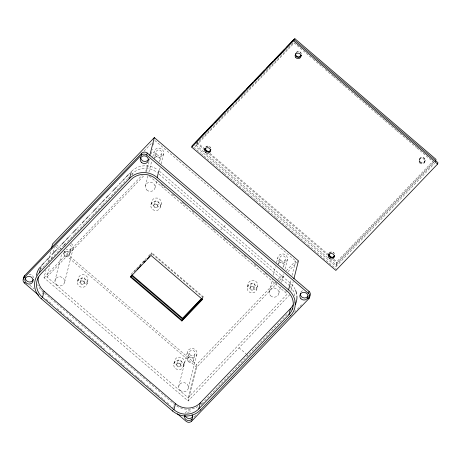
<?xml version="1.0" encoding="UTF-8"?>
<svg xmlns="http://www.w3.org/2000/svg" width="461" height="461" viewBox="0 0 461 461"><rect width="100%" height="100%" fill="white"/><g stroke="black" fill="none" stroke-linecap="round" stroke-linejoin="round"><path stroke-width="0.35" stroke-dasharray="2.31 1.73" d="M289.894 294.619L188.151 400.989L44.02 277.747L45.939 270.163M48.036 261.888L50.825 250.859M42.412 294.055L42.625 293.208M42.838 292.366L42.948 291.94A19.621 18.342 14.2 0 1 37.629 284.662M149.404 176.114L287.307 294.037L188.14 397.71L46.953 276.98L49.742 265.945M51.488 259.053L52.358 255.601M53.234 252.155L54.456 247.327M54.968 280.553L61.837 253.4M63.825 253.538L64.678 250.162M69.507 254.956L71.351 247.678M64.649 282.132L73.282 248.018M77.511 281.446L78.37 278.069M80.352 282.218L81.211 278.842M84.161 283.169L85.02 279.792M87.002 283.941A4.904 4.587 14.2 0 0 80.9 278.231A4.904 4.587 14.2 0 0 78.871 285.912A4.904 4.587 14.2 0 0 87.002 283.941L87.861 280.565A4.904 4.587 14.2 0 0 81.753 274.854A4.904 4.587 14.2 0 0 79.724 282.535A4.904 4.587 14.2 0 0 87.861 280.565M132.238 174.921L132.584 173.572A17.662 16.51 14.2 0 1 157.408 172.771M145.768 171.377L147.687 163.793M146.471 171.924L149.785 158.82M151.006 153.997L152.228 149.168M153.277 145.031L153.974 142.27M145.405 186.008L148.05 175.56M148.932 172.08L151.75 160.941M152.804 156.763L154.037 151.888M154.262 158.987L156.1 151.709M159.95 160.405L161.788 153.127M155.086 187.587L156.671 181.317M159.489 170.178L160.198 167.395M161.073 163.914L163.718 153.467M150.926 204.701L151.778 201.324M153.767 205.473L154.619 202.097M157.576 206.424L158.428 203.042M160.416 207.196A4.904 4.587 14.2 0 0 154.308 201.486A4.904 4.587 14.2 0 0 152.28 209.161A4.904 4.587 14.2 0 0 160.416 207.196L161.269 203.814A4.904 4.587 14.2 0 0 155.167 198.109A4.904 4.587 14.2 0 0 153.138 205.785A4.904 4.587 14.2 0 0 161.269 203.814M151.012 255.429L151.698 252.726L203.168 296.746L202.656 298.774M203.941 151.882L196.3 145.348L196.761 143.521M173.843 363.821L174.702 360.444M176.684 364.593L177.543 361.217M180.493 365.544L181.352 362.167M183.334 366.316A4.904 4.587 14.2 0 0 177.231 360.606A4.904 4.587 14.2 0 0 175.203 368.287A4.904 4.587 14.2 0 0 183.334 366.316L184.193 362.94A4.904 4.587 14.2 0 0 178.084 357.229A4.904 4.587 14.2 0 0 176.056 364.91A4.904 4.587 14.2 0 0 184.193 362.94M178.724 386.381L187.356 352.262M173.832 406.429L174.045 405.588M187.581 359.361L189.419 352.083M193.263 360.779L195.107 353.501M188.405 387.96L197.037 353.841M188.14 397.71L196.519 364.611L275.355 282.184M188.151 400.989L196.697 367.215L276.606 283.676M201.63 404.7L201.739 404.274M201.843 403.853L288.154 313.313M247.257 287.076L248.11 283.694M250.098 287.848L250.951 284.472M253.907 288.793L254.76 285.417M256.742 289.566A4.904 4.587 14.2 0 0 250.64 283.855A4.904 4.587 14.2 0 0 248.612 291.536A4.904 4.587 14.2 0 0 256.742 289.566L257.601 286.189A4.904 4.587 14.2 0 0 251.499 280.478A4.904 4.587 14.2 0 0 249.47 288.16A4.904 4.587 14.2 0 0 257.601 286.189M269.161 291.83L272.336 279.297M273.39 275.119L275.505 266.763M276.56 262.586L277.799 257.711M278.018 264.81L279.856 257.532M283.705 266.228L285.543 258.949M278.842 293.409L280.426 287.14M281.659 282.27L283.774 273.915M285.007 269.04L287.474 259.295M290.102 283.002L290.972 279.55M292.02 275.413L295.685 260.932L154.498 140.202M290.943 290.488L293.208 281.527M293.807 303.782L294.32 301.753A17.662 16.51 14.2 0 1 293.813 303.332M330.013 259.687L336.017 264.821L336.789 261.779L432.677 161.529M293.012 43.092L194.836 145.728L336.023 266.458L336.876 263.081L433.565 161.995M419.158 160.198L419.452 159.045M424.714 162.139L425.007 160.987M425.048 160.797L425.134 160.463M144.086 151.087L152.015 142.795M44.584 262.274L46.071 260.724M49.045 257.613L51.523 255.025M56.968 249.326L61.428 244.664M64.897 241.04L65.888 240.002M68.862 236.896L72.325 233.272M76.785 228.61L81.741 223.429M84.715 220.323L85.706 219.286M88.673 216.18L92.638 212.037M97.098 207.375L99.08 205.306M101.063 203.232L102.054 202.195M108.986 194.945L112.455 191.321M116.915 186.659L118.898 184.584M120.88 182.516L122.361 180.96M124.839 178.372L125.83 177.335M128.803 174.229L129.795 173.192M42.913 267.317L63.722 245.563M64.217 245.045L67.185 241.939M67.681 241.42L74.123 234.689M74.619 234.171L91.958 216.042M92.454 215.523L102.359 205.168M102.855 204.649L120.194 186.521M120.69 186.002L127.132 179.271M127.628 178.753L129.115 177.197M131.592 174.61L132.584 173.572M44.02 277.747L142.293 175.007M46.953 276.98L144.137 175.376M196.3 145.348L294.181 43.017L312.737 58.887M131.091 274.272L146.298 258.373M148.263 256.322L151.698 252.726M133.863 271.869L136.808 268.792M139.746 265.715L142.691 262.637M143.181 262.125L145.146 260.073M149.56 255.457L151.525 253.406L203.001 297.42M220.773 229.924L226.172 224.276M202.189 297.771L203.168 296.746M277.833 279.596L283.29 273.892M286.264 270.78L295.685 260.932M279.585 280.559L285.042 274.854M288.021 271.742L298.44 260.845M336.017 264.821L433.899 162.491L428.442 157.823M336.023 266.458L434.694 163.303M194.179 417.055L196.657 414.456M294.493 312.178L299.454 306.986M299.955 306.467L302.433 303.874M313.284 59.348L323.103 67.75M325.287 69.617L332.928 76.151M333.476 76.618L344.39 85.953M344.937 86.42L355.852 95.755M356.399 96.222L364.582 103.218M365.129 103.685L376.043 113.02M376.591 113.487L384.779 120.488M385.321 120.955L396.241 130.29M396.783 130.757L416.433 147.555M416.98 148.021L427.894 157.357M197.066 142.305L204.165 148.373M210.17 153.507L328.053 254.311M334.058 259.445L336.789 261.779M196.784 143.29L203.9 149.37M209.369 154.049L327.575 255.129M333.049 259.808L336.876 263.081M206.125 153.749L327.829 257.82M193.712 147.22L200.812 153.288M201.359 153.755L203.543 155.622M204.085 156.089L212.279 163.09M212.821 163.557L223.741 172.892M224.288 173.359L232.477 180.366M233.024 180.833L243.944 190.168M244.486 190.635L255.406 199.97M255.953 200.437L264.141 207.438M264.689 207.905L275.603 217.246M276.151 217.713L307.268 244.324M307.815 244.791L336.207 269.063M159.414 171.215L290.286 283.129M159.045 174.172L288.828 285.152M161.05 184.446L164.871 187.713M172.518 194.254L174.154 195.654M181.795 202.189L185.622 205.456M192.174 211.057L194.358 212.924M202.546 219.926L205.819 222.726M212.919 228.8L216.192 231.601M223.839 238.135L226.023 240.002M233.664 246.537L236.395 248.871M244.036 255.406L246.22 257.273M254.409 264.28L256.593 266.147M264.781 273.148L266.418 274.549M275.154 282.017L276.79 283.417M285.526 290.885L286.621 291.819M239.023 347.807L245.978 353.754M246.508 354.209L248.116 355.581M56.421 244.814L61.348 249.026M64.085 251.366L196.519 364.611M55.297 246.301L59.117 249.568M62.944 252.835L196.697 367.215M44.579 293.34L174.367 404.32A19.621 18.342 14.2 0 0 197.838 406.654M29.815 285.18L34.183 288.914M46.209 299.201L52.767 304.807M57.141 308.547L64.246 314.621M66.978 316.961L74.63 323.501M77.362 325.841L84.467 331.914M88.84 335.654L97.041 342.661M97.588 343.128L99.772 345.001M100.319 345.468L104.693 349.208M109.061 352.947L111.251 354.814M111.798 355.281L112.887 356.215M115.077 358.088L117.261 359.955M117.809 360.421L119.993 362.294M120.54 362.761L122.724 364.628M123.271 365.095L124.366 366.028M126.55 367.901L128.74 369.768M129.287 370.235L131.471 372.108M132.019 372.574L133.108 373.508M135.298 375.375L136.934 376.781M137.482 377.248L140.213 379.582M140.761 380.048L142.95 381.921M143.498 382.388L144.587 383.322M146.777 385.194L151.692 389.401M152.239 389.868L153.334 390.801M155.518 392.668L157.161 394.074M157.708 394.541L160.44 396.875M160.987 397.342L163.171 399.214M163.718 399.681L164.813 400.615M166.997 402.482L170.276 405.288M172.46 407.155L173.555 408.094M186.918 413.16A4.12 3.855 14.2 0 1 189.494 412.987M300.837 292.176A4.12 3.855 14.2 0 1 303.292 290.401M28.928 274.364A4.12 3.855 14.2 0 1 33.595 278.358M185.276 413.223A4.12 3.855 14.2 0 1 192.035 412.076M41.427 268.97A17.662 16.51 14.2 0 1 42.078 268.204M290.344 286.604A17.662 16.51 14.2 0 1 294.792 296.705M201.953 403.433A19.621 18.342 14.2 0 1 201.152 404.216M131.673 171.238A19.621 18.342 14.2 0 1 157.495 169.677M291.559 284.31A19.621 18.342 14.2 0 1 295.357 289.831M154.712 157.852A2.945 2.754 14.2 0 1 159.103 157.414A2.945 2.754 14.2 0 1 159.08 161.592M71.317 243.592A4.904 4.587 14.2 0 1 71.962 250.525A4.904 4.587 14.2 0 1 64.603 249.966M63.837 245.546A4.904 4.587 14.2 0 1 66.205 243.068M69.859 244.854A2.945 2.754 14.2 0 1 70.717 249.044A2.945 2.754 14.2 0 1 66.217 248.963M65.698 246.168A2.945 2.754 14.2 0 1 65.779 245.99M278.358 263.842A2.945 2.754 14.2 0 1 282.777 263.173A2.945 2.754 14.2 0 1 282.835 267.415M329.333 252.985A2.945 2.754 14.2 0 1 334.461 253.51M205.698 147.007A2.945 2.754 14.2 0 1 210.959 148.649M296.135 52.456A2.945 2.754 14.2 0 1 301.396 54.098M329.5 253.02A2.945 2.754 14.2 0 1 334.179 253.498M206.038 146.926A2.945 2.754 14.2 0 1 210.302 147.508M296.325 52.502A2.945 2.754 14.2 0 1 301.137 53.66M251.435 286.166A1.965 1.832 14.2 0 0 254.726 285.526A1.965 1.832 14.2 0 0 252.403 283.14A1.965 1.832 14.2 0 0 251.435 286.166M250.577 289.543A1.965 1.832 14.2 0 0 253.873 288.903A1.965 1.832 14.2 0 0 251.55 286.517A1.965 1.832 14.2 0 0 250.577 289.543M81.689 280.536A1.965 1.832 14.2 0 0 84.985 279.902A1.965 1.832 14.2 0 0 82.663 277.51A1.965 1.832 14.2 0 0 81.689 280.536M80.836 283.918A1.965 1.832 14.2 0 0 84.133 283.279A1.965 1.832 14.2 0 0 81.81 280.887A1.965 1.832 14.2 0 0 80.836 283.918M178.021 362.911A1.965 1.832 14.2 0 0 181.317 362.277A1.965 1.832 14.2 0 0 178.995 359.885A1.965 1.832 14.2 0 0 178.021 362.911M177.168 366.288A1.965 1.832 14.2 0 0 180.464 365.654A1.965 1.832 14.2 0 0 178.142 363.262A1.965 1.832 14.2 0 0 177.168 366.288M155.103 203.791A1.965 1.832 14.2 0 0 158.394 203.157A1.965 1.832 14.2 0 0 156.072 200.766A1.965 1.832 14.2 0 0 155.103 203.791M154.245 207.168A1.965 1.832 14.2 0 0 157.541 206.534A1.965 1.832 14.2 0 0 155.219 204.142A1.965 1.832 14.2 0 0 154.245 207.168M188.808 356.272A4.904 4.587 14.2 0 0 196.939 354.302A4.904 4.587 14.2 0 0 190.837 348.591A4.904 4.587 14.2 0 0 188.808 356.272M180.176 390.386A4.904 4.587 14.2 0 0 188.307 388.416A4.904 4.587 14.2 0 0 182.204 382.705A4.904 4.587 14.2 0 0 180.176 390.386M190.065 354.884A2.945 2.754 14.2 0 0 195.009 353.933A2.945 2.754 14.2 0 0 191.522 350.343A2.945 2.754 14.2 0 0 190.065 354.884M188.353 361.637A2.945 2.754 14.2 0 0 193.297 360.686A2.945 2.754 14.2 0 0 189.811 357.102A2.945 2.754 14.2 0 0 188.353 361.637M155.495 155.899A4.904 4.587 14.2 0 0 163.626 153.928A4.904 4.587 14.2 0 0 157.524 148.217A4.904 4.587 14.2 0 0 155.495 155.899M146.857 190.013A4.904 4.587 14.2 0 0 154.994 188.042A4.904 4.587 14.2 0 0 148.891 182.331A4.904 4.587 14.2 0 0 146.857 190.013M156.746 154.51A2.945 2.754 14.2 0 0 161.69 153.553A2.945 2.754 14.2 0 0 158.204 149.969A2.945 2.754 14.2 0 0 156.746 154.51M56.421 284.564A4.904 4.587 14.2 0 0 64.552 282.593A4.904 4.587 14.2 0 0 58.449 276.882A4.904 4.587 14.2 0 0 56.421 284.564M64.598 255.815A2.945 2.754 14.2 0 0 69.542 254.864A2.945 2.754 14.2 0 0 66.056 251.28A2.945 2.754 14.2 0 0 64.598 255.815M279.251 261.721A4.904 4.587 14.2 0 0 287.382 259.75A4.904 4.587 14.2 0 0 281.279 254.04A4.904 4.587 14.2 0 0 279.251 261.721M270.619 295.835A4.904 4.587 14.2 0 0 278.749 293.864A4.904 4.587 14.2 0 0 272.647 288.154A4.904 4.587 14.2 0 0 270.619 295.835M280.501 260.332A2.945 2.754 14.2 0 0 285.445 259.382A2.945 2.754 14.2 0 0 281.959 255.797A2.945 2.754 14.2 0 0 280.501 260.332M420.098 161.846A2.945 2.754 14.2 0 0 425.036 160.895A2.945 2.754 14.2 0 0 421.55 157.305A2.945 2.754 14.2 0 0 420.098 161.846M420.011 162.186A2.945 2.754 14.2 0 0 424.95 161.229A2.945 2.754 14.2 0 0 421.463 157.645A2.945 2.754 14.2 0 0 420.011 162.186M419.804 162.998A2.945 2.754 14.2 0 0 424.748 162.047A2.945 2.754 14.2 0 0 421.262 158.457A2.945 2.754 14.2 0 0 419.804 162.998"/><path stroke-width="0.69" d="M38.591 295.149L24.381 282.996A3.924 3.671 14.2 0 1 24.018 277.793L24.531 275.764L141.729 153.236A3.924 3.671 14.2 0 1 147.243 153.058L309.026 291.398A3.924 3.671 14.2 0 1 309.608 296.354M24.381 282.996L24.542 282.363M290.511 315.503L200.241 410.186A19.621 18.342 14.2 0 1 172.656 411.074L41.236 298.699A19.621 18.342 14.2 0 1 39.41 272.658L41.012 266.325M51.523 248.104L52.571 243.967L154.314 137.597L298.44 260.845L293.905 278.767M41.236 298.699L41.34 298.273M293.156 304.813A17.662 16.51 14.2 0 1 290.476 308.588L288.938 314.667L198.772 408.93A17.662 16.51 14.2 0 1 173.947 409.731L42.521 297.351L44.06 291.271A17.662 16.51 14.2 0 1 38.159 276.871M39.41 272.658L129.57 178.395L131.281 171.636M24.018 277.793L141.216 155.265L141.729 153.236M177.416 413.857L186.158 421.337A3.924 3.671 14.2 0 0 191.678 421.158L308.876 298.63A3.924 3.671 14.2 0 0 308.513 293.421L146.731 155.086L147.243 153.058M149.779 155.518L154.314 137.597M130.578 276.3L182.049 320.314L202.656 298.774L202.488 299.448L181.882 320.989L130.405 276.975L132.048 274.762M290.407 315.923A19.621 18.342 14.2 0 0 288.58 289.883L157.155 177.508L158.866 170.749M191.736 147.168L192.076 145.82L293.818 39.45L437.95 162.693L437.61 164.047L335.862 270.417L191.736 147.168L293.478 40.799L293.818 39.45M181.882 320.989L182.562 318.286L201.699 298.284M172.656 411.074L172.766 410.653M173.947 409.731L175.485 403.652L44.06 291.271M191.678 421.158L191.805 420.651M192.156 419.256L192.191 419.13A3.924 3.671 14.2 0 1 191.949 419.36M198.772 408.93L200.31 402.851L290.476 308.588M200.241 410.186L200.351 409.766M294.516 40.026L294.856 38.672L436.048 159.402L435.536 161.431M288.58 289.883L290.182 283.55M308.513 293.421L309.026 291.398M308.876 298.63L309.037 297.996M309.101 297.743L309.262 297.109M41.611 265.386L44.089 262.793M46.567 260.206L48.549 258.131M52.018 254.507L56.473 249.845M61.924 244.146L64.402 241.558M66.384 239.49L68.366 237.415M72.821 232.753L76.29 229.129M82.237 222.911L84.219 220.842M86.201 218.768L88.184 216.699M93.134 211.518L96.603 207.894M99.576 204.788L100.567 203.75M102.549 201.676L104.532 199.607M106.013 198.051L108.491 195.464M112.951 190.802L116.42 187.178M119.393 184.066L120.384 183.034M122.856 180.441L124.343 178.891M126.326 176.817L128.308 174.748M195.689 142.351L205.606 131.984M206.597 130.947L212.054 125.242M214.532 122.655L225.441 111.251M226.927 109.695L232.384 103.99M234.862 101.397L244.779 91.03M246.762 88.956L252.709 82.738M254.697 80.663L264.614 70.297M266.596 68.222L273.039 61.486M274.526 59.93L284.443 49.563M286.431 47.489L294.856 38.672M136.952 269.633L140.882 265.524M143.82 262.447L145.296 260.909M147.255 258.857L149.71 256.293M130.405 276.975L151.012 255.429L202.488 299.448M202.016 298.446L182.395 318.966L131.408 275.367M307.401 298.682L308.397 297.645M293.478 40.799L437.61 164.047M204.707 148.84L208.528 152.107M329.148 255.244L331.874 257.578M132.561 275.528L182.562 318.286M192.064 414.767A4.12 3.855 14.2 0 1 189.166 420.582A4.12 3.855 14.2 0 1 184.671 415.511M23.707 279.159A3.924 3.671 14.2 0 1 24.531 275.764M141.216 155.265A3.924 3.671 14.2 0 1 146.731 155.086M308.155 295.893A4.12 3.855 14.2 0 1 300.365 293.461M148.644 159.143A4.12 3.855 14.2 0 1 140.697 157.512M33.422 279.441A4.12 3.855 14.2 0 1 25.395 277.793M192.952 416.197A4.12 3.855 14.2 0 1 185.172 415.661M42.521 297.351A17.662 16.51 14.2 0 1 40.879 273.915L131.039 179.657A17.662 16.51 14.1 0 1 155.87 178.851L287.289 291.231A17.662 16.515 14.2 0 1 288.938 314.667M200.31 402.851A17.662 16.51 14.2 0 1 175.485 403.652M129.57 178.395A19.621 18.342 14.2 0 1 157.155 177.508M296.913 295.962A19.621 18.342 14.2 0 1 295.357 304.439M292.862 308.34A19.621 18.342 14.2 0 1 292.118 309.17M295.605 290.407A19.621 18.342 14.2 0 1 296.677 294.066M36.465 275.321A19.621 18.342 14.2 0 1 39.669 267.616M334.45 255.809A2.945 2.754 14.2 0 1 330.75 257.117A2.945 2.754 14.2 0 1 328.981 253.688M205.133 148.246A2.945 2.754 14.2 0 0 207.398 151.421A2.945 2.754 14.2 0 0 210.844 149.618A2.945 2.754 14.2 0 1 207.312 151.755A2.945 2.754 14.2 0 1 205.139 148.206M301.281 55.066A2.945 2.754 14.2 0 1 297.835 56.87A2.945 2.754 14.2 0 1 295.57 53.695A2.945 2.754 14.2 0 0 297.645 57.181A2.945 2.754 14.2 0 0 301.246 55.216M334.444 255.964A2.945 2.754 14.2 0 1 330.664 257.457A2.945 2.754 14.2 0 1 328.964 253.844M141.302 162.249A4.12 3.855 14.2 0 0 148.223 160.912A4.12 3.855 14.2 0 0 143.342 155.893A4.12 3.855 14.2 0 0 141.302 162.249M25.989 282.806A4.12 3.855 14.2 0 0 32.91 281.469A4.12 3.855 14.2 0 0 28.029 276.45A4.12 3.855 14.2 0 0 25.989 282.806M300.929 298.745A4.12 3.855 14.2 0 0 307.85 297.408A4.12 3.855 14.2 0 0 302.969 292.389A4.12 3.855 14.2 0 0 300.929 298.745M295.91 57.711A2.945 2.754 14.2 0 0 300.854 56.755A2.945 2.754 14.2 0 0 297.368 53.171A2.945 2.754 14.2 0 0 295.91 57.711M205.473 152.263A2.945 2.754 14.2 0 0 210.418 151.306A2.945 2.754 14.2 0 0 206.931 147.722A2.945 2.754 14.2 0 0 205.473 152.263M329.229 258.085A2.945 2.754 14.2 0 0 334.173 257.134A2.945 2.754 14.2 0 0 330.687 253.544A2.945 2.754 14.2 0 0 329.229 258.085"/></g></svg>
